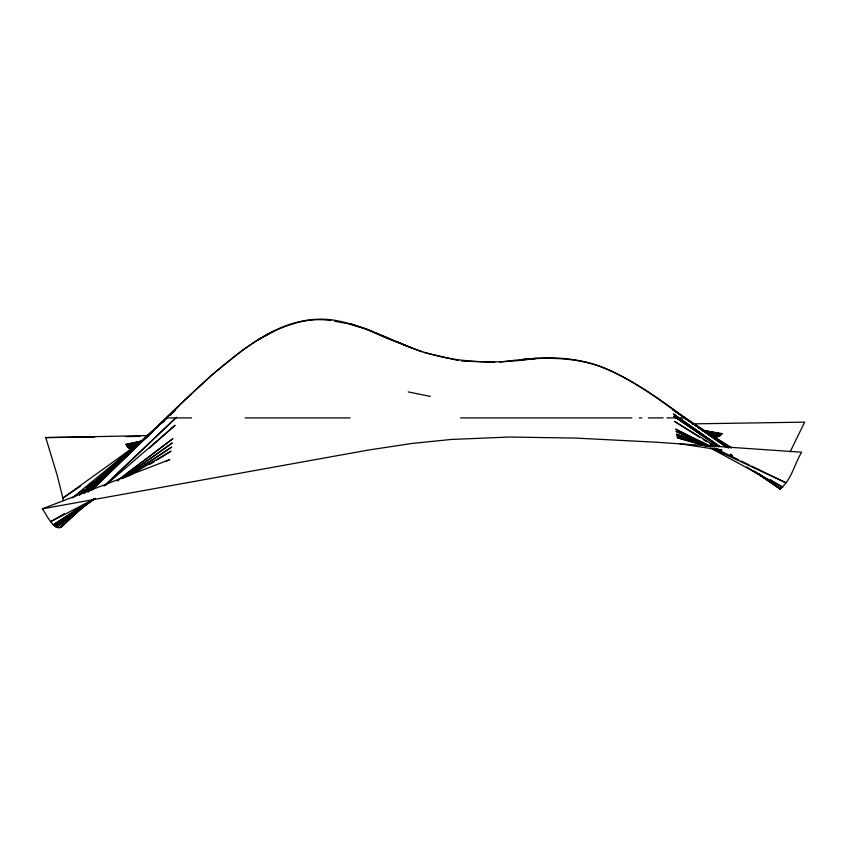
<?xml version="1.0" encoding="UTF-8"?>
<svg xmlns="http://www.w3.org/2000/svg" width="847" height="847" viewBox="0 0 847 847"><rect width="100%" height="100%" fill="white"/><g stroke="black" fill="none" stroke-linecap="round" stroke-linejoin="round"><path stroke-width="1.27" d="M63.684 523.721C56.22 537.051 46.066 513.388 42.35 508.825L169.792 459.529L166.287 461.35M790.135 451.822L804.65 422.145L692.168 423.881M91.529 490.36L178.696 405.777L212.332 374.554L242.655 350.065L257.827 339.869L273.158 331.399L257.763 340.092C280.526 325.216 307.937 315.603 335.348 320.399C362.431 325.248 387.068 338.101 412.425 348.202L397.158 341.828C441.329 362.76 488.666 365.396 536.416 358.408L520.736 359.774C546.347 356.46 572.794 356.989 597.431 365.438C646.399 383.416 684.81 420.906 728.653 447.915M92.471 489.545L178.685 406.2L87.919 491.885M62.011 526.506L82.985 506.474M107.781 482.811L176.441 417.275L103.969 486.083M79.184 509.619L60.116 527.723L89.591 501.456M88.088 491.916L123.694 458.598M125.61 456.798L137.161 445.988M141.015 442.388L151.602 432.478M156.409 427.979L158.336 426.179M161.216 423.479L166.997 418.069M169.876 415.369L172.767 412.669M84.276 493.07L166.88 417.878M169.792 415.221L175.625 409.916M84.393 493.198L111.783 468.603M116.674 464.209L131.338 451.038M135.255 447.523L137.214 445.766M145.038 438.735L149.919 434.352M149.538 448.052L175.085 425.289L105.526 485.331M79.512 494.796L153.339 430.572M156.335 427.968L158.325 426.232M162.317 422.759L164.318 421.023M68.766 517.072L56.834 527.363L93.456 499.37M79.586 494.966L106.68 471.811M110.692 468.391L128.755 452.954M131.761 450.382L133.773 448.666M72.239 498.015L152.513 431.875M73.424 497.401L83.768 489.27M85.843 487.639L93.085 481.943M117.521 480.98L119.607 479.381M125.885 474.585L172.968 438.598L116.971 480.673M84.213 505.288L55.69 526.718L95.266 498.28M140.676 442.145L62.911 498.089L63.419 500.63M123.09 478.29L126.298 475.993M131.645 472.15L172.301 442.939L121.513 478.693M85.854 503.796L54.526 525.849L95.033 498.618M80.433 486.21L62.911 498.089L57.077 474.902L45.738 437.571L149.273 435.58M128.966 475.792L131.158 474.32M134.44 472.118L171.666 447.089L125.208 477.56M84.287 504.42L53.319 524.738L93.689 499.508M149.75 464.452L154.239 461.657M156.483 460.249L171.052 451.144L129.04 475.76M64.319 513.684L50.693 521.667L95.065 498.523M139.448 443.828L129.898 448.296L142.169 441.139L125.61 444.527L142.127 440.832M138.897 443.881L129.517 448.222L137.892 444.516M138.792 443.892L129.146 448.105L137.532 444.59M138.442 443.966L128.776 447.947L137.182 444.622M140.528 443.045L128.416 447.745L137.076 444.506M140.464 443.129L127.717 447.216L140.221 442.917M139.903 442.833L127.378 446.877L139.84 442.981M140.846 442.325L127.029 446.507L140.708 442.579M141.491 441.626L126.341 445.607L141.333 441.838M42.35 508.825L368.921 449.969L411.928 443.468L450.922 439.477L509.365 437.031L575.812 438.09L656.298 442.219L801.654 452.203C794.454 463.817 791.225 481.075 779.759 488.91L756.138 472.245M499.868 362.103C536.384 357.148 575.028 354.692 609.533 370.192C636.351 382.833 660.596 399.996 684.101 417.91L666.928 417.91M139.914 436.385L125.907 436.629M94.705 437.073L45.738 437.571M191.602 417.91L166.361 417.91C194.503 390.647 222.666 362.982 255.54 341.383C277.816 327.736 304.211 316.333 330.838 320.568M245.101 417.91L350.16 417.91M460.609 417.91L631.926 417.91M639.263 417.91L641.857 417.91M648.326 417.91L663.148 417.91M494.733 362.198L461.784 361.076M679.665 443.722L721.94 450.255L715.747 448.518M722.29 433.643L701.983 430.17M334.639 321.246L347.302 323.543L366.952 329.229L384.856 337.371M702.375 430.467L721.898 434.066L702.841 430.477M704.651 431.112L721.506 434.469L703.783 430.848M408.233 391.917L430.361 396.407M458.036 360.473L424.411 352.543M704.333 431.229L721.125 434.829L704.725 431.218M704.005 431.314L720.733 435.157L704.386 431.282M704.048 431.314L720.342 435.464L703.666 431.356L719.939 435.739L704.598 431.695M707.076 446.083L677.325 437.74L704.895 445.776M704.683 431.801L719.537 435.983L704.598 431.61M713.672 448.328L721.189 450.519L715.048 448.561M706.451 445.818L676.975 436.417L706.8 446.147M704.153 431.314L719.135 436.205L705.562 432.129L716.011 437.073L702.237 429.948M714.265 448.582L720.479 450.604L714.392 448.434M704.852 431.97L718.33 436.576L704.683 431.504M350.891 323.872L366.38 329.155L397.105 342.199M707.086 445.829L676.637 434.956L707.711 446.115M713.915 448.349L720.13 450.583L714.074 448.296M386.052 337.921L421.997 351.759M708.007 446.02L676.478 434.151L707.414 445.829M714.847 448.635L719.791 450.509L715.059 448.434M705.36 432.15L717.525 436.83L705.551 431.801M704.662 431.769L716.753 436.978L702.481 430.308M709.13 445.85L675.97 431.377L696.308 440.885M698.69 441.996L702.279 443.68M713.047 448.709L786.016 482.832L751.585 466.094M712.412 447.047L675.61 429.154L688.283 436.025M718.341 449.926L738.531 459.741M740.903 460.895L749.214 464.939M703.73 431.017L715.344 437.126L701.665 429.429M710.178 447.894L782.776 487.247L770.368 479.698M701.263 429.471L714.752 437.19L697.79 426.909M716.213 446.771L674.477 421.393L700.003 437.539M705.35 431.981L707.584 433.368M712.062 436.152L714.296 437.539M717.653 439.625L722.131 442.399M724.365 443.796L731.077 447.957M683.815 417.55L731.501 447.682M703.328 439.646L706.663 441.742M709.987 443.849L713.322 445.956M746.62 467.004L781.029 488.761L759.134 473.96M685.964 419.244L713.545 437.37M716.858 439.551L728.992 447.523M729.458 447.428L672.613 409.588L728.155 447.798M718.637 446.57L673.757 416.226L718.341 446.676M730.305 454.85L732.475 456.332M753.142 470.445L756.403 472.679M758.573 474.161L780.331 489.015L765.212 478.396M719.865 446.549L673.429 413.95L719.622 446.507M758.732 473.854L763.052 476.882M730.358 454.077L732.507 455.591M672.592 409.08L726.398 447.343M779.759 488.91L779.092 487.576"/></g></svg>
